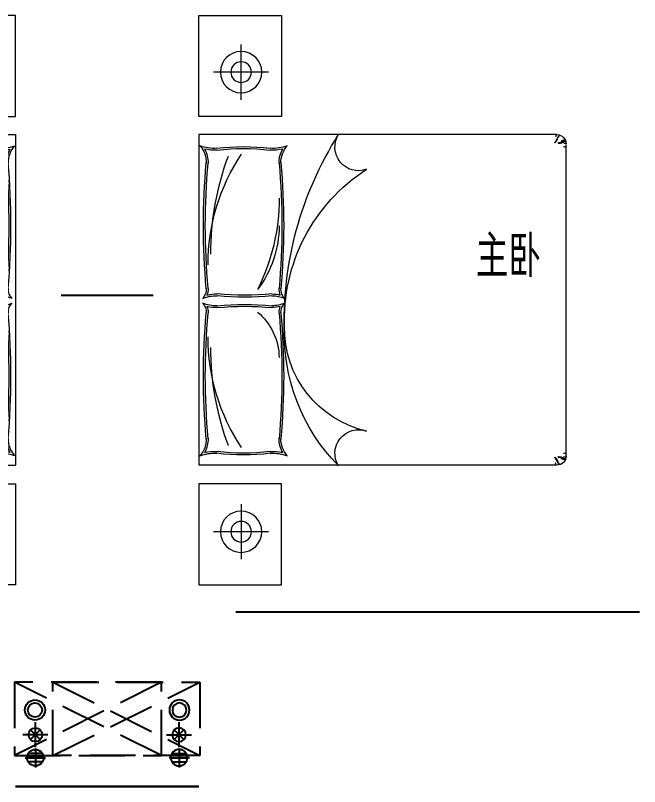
# Model space of a CAD drawing. Extents: x 72956 to 162056, y -6841 to 35159.
# Drawn here: x 111451 to 114851, y 7638 to 11838 of the extents above; entities that cross this region are included whole.
import ezdxf

# ---------------------------------------------------------------- set-up
doc = ezdxf.new("R2010")
doc.units = 0
doc.header["$LTSCALE"] = 1000
doc.header["$MEASUREMENT"] = 0
doc.linetypes.add('DASH', pattern=[0.35, 0.25, -0.1])
doc.layers.get('0').update_dxf_attribs({"linetype": 'CONTINUOUS'})
for name, color, linetype in [('-厨卫', 154, 'CONTINUOUS'), ('-文字', 7, 'CONTINUOUS'), ('-阳台栏杆', 152, 'CONTINUOUS'), ('A-AD-ARCH-AXIS', 1, 'CONTINUOUS'), ('A-AE-PIPE-ROOF', 10, 'CONTINUOUS'), ('A-AE-PIPE-SMAL', 51, 'CONTINUOUS'), ('A-WE-HOLE-TOLT', 14, 'CONTINUOUS'), ('AC', 33, 'CONTINUOUS'), ('fenshua', 233, 'CONTINUOUS'), ('WINDOW', 4, 'CONTINUOUS'), ('改动', 1, 'CONTINUOUS')]:
    doc.layers.add(name, color=color, linetype=linetype)
doc.layers.add('-家具', color=44, linetype='CONTINUOUS', lineweight=9)
doc.styles.add('样式 1', font='SIMHEI.TTF', dxfattribs={"width": 0.65, "height": 500})

# ---------------------------------------------------------------- blocks, each defined once
blk = doc.blocks.new('4565767887yhj')
at = {"layer": 'AC', "linetype": 'DASH'}
for p, q in [((280735.2, 132575), (279935.2, 132175)), ((280735.2, 132175), (279935.2, 132575))]:
    blk.add_line(p, q, dxfattribs=at)
blk.add_lwpolyline([(279935.2, 132575), (280735.2, 132575), (280735.2, 132175), (279935.2, 132175)], close=True, dxfattribs=at)
blk = doc.blocks.new('w-p-r')
for radius in [55, 38.5]:
    blk.add_circle((0, 0), radius)
blk = doc.blocks.new('kongtiao')
at = {"layer": 'A-AD-ARCH-AXIS'}
for p, q in [((113322.9, 10563.1), (113322.9, 10666.3)), ((113379, 10613.6), (113268.4, 10613.6)), ((113322.9, 10556.3), (113322.9, 10420.8)), ((113255.2, 10488.6), (113390.7, 10488.6))]:
    blk.add_line(p, q, dxfattribs=at)
at = {"layer": 'A-AE-PIPE-SMAL'}
for p, q in [((113349.5, 10515.1), (113296.4, 10462.1)), ((113296.4, 10515.1), (113349.5, 10462.1)), ((113322.9, 10526.1), (113322.9, 10451.1)), ((113285.4, 10488.6), (113360.4, 10488.6))]:
    blk.add_line(p, q, dxfattribs=at)
blk.add_circle((113322.9, 10488.6), 37.5, dxfattribs=at)
at = {"layer": 'A-WE-HOLE-TOLT'}
for p, q in [((113285.9, 10636.1), (113363.8, 10636.1)), ((113279.9, 10613.6), (113369.9, 10613.6)), ((113284, 10591.1), (113361.9, 10591.1))]:
    blk.add_line(p, q, dxfattribs=at)
blk.add_circle((113322.9, 10613.6), 45, dxfattribs=at)
at = {"layer": 'A-AE-PIPE-ROOF'}
blk.add_blockref('w-p-r', (113324.9, 10354), dxfattribs=at)
at = {"layer": '改动', "linetype": 'ByBlock'}
blk.add_blockref('4565767887yhj', (-167508.4, -121972.7), dxfattribs=at)
blk = doc.blocks.new('1k')
at = {"layer": '-家具'}
for p, q in [((177512.1, 36150.3), (177062.1, 36150.3)), ((177062.1, 36150.3), (177062.1, 35600.3)), ((177062.1, 36150.3), (177062.1, 35600.3)), ((177512.1, 35600.3), (177512.1, 36150.3)), ((177282.6, 35691.5), (177282.6, 35991.5)), ((177282.6, 35691.5), (177282.6, 35991.5)), ((177132.6, 35841.5), (177432.6, 35841.5)), ((177132.6, 35841.5), (177432.6, 35841.5)), ((177062.1, 35600.3), (177512.1, 35600.3)), ((175548.7, 35494.9), (175547.9, 35495.6)), ((175548.7, 35494.9), (175547.9, 35495.6)), ((175549.5, 35494.2), (175548.7, 35494.9)), ((175549.5, 35494.2), (175548.7, 35494.9)), ((175550.1, 35493.6), (175549.5, 35494.2)), ((175550.1, 35493.6), (175549.5, 35494.2)), ((175550.6, 35493), (175550.1, 35493.6)), ((175550.6, 35493), (175550.1, 35493.6)), ((175551.1, 35492.5), (175550.6, 35493)), ((175551.1, 35492.5), (175550.6, 35493)), ((175551.1, 35495.6), (175552, 35494.3)), ((175551.1, 35495.6), (175552, 35494.3)), ((175551.6, 35492), (175551.1, 35492.5)), ((175551.6, 35492), (175551.1, 35492.5)), ((175552, 35491.6), (175551.6, 35492)), ((175552, 35491.6), (175551.6, 35492)), ((175552, 35494.3), (175552.8, 35493.2)), ((175552, 35494.3), (175552.8, 35493.2)), ((175552.4, 35491.1), (175552, 35491.6)), ((175552.4, 35491.1), (175552, 35491.6)), ((175552.8, 35490.8), (175552.4, 35491.1)), ((175552.8, 35490.8), (175552.4, 35491.1)), ((175552.8, 35493.2), (175553.4, 35492.3)), ((175552.8, 35493.2), (175553.4, 35492.3)), ((175553.1, 35490.4), (175552.8, 35490.8)), ((175553.1, 35490.4), (175552.8, 35490.8)), ((175553.5, 35490), (175553.1, 35490.4)), ((175553.5, 35490), (175553.1, 35490.4)), ((175553.4, 35492.3), (175553.9, 35491.4)), ((175553.4, 35492.3), (175553.9, 35491.4)), ((175553.9, 35489.7), (175553.5, 35490)), ((175553.9, 35489.7), (175553.5, 35490)), ((175553.9, 35491.4), (175554.4, 35490.7)), ((175553.9, 35491.4), (175554.4, 35490.7)), ((175554.2, 35489.4), (175553.9, 35489.7)), ((175554.2, 35489.4), (175553.9, 35489.7)), ((175554.6, 35489), (175554.2, 35489.4)), ((175554.6, 35489), (175554.2, 35489.4)), ((175554.4, 35490.7), (175554.7, 35490)), ((175554.4, 35490.7), (175554.7, 35490)), ((175554.9, 35488.7), (175554.6, 35489)), ((175554.9, 35488.7), (175554.6, 35489)), ((175554.7, 35490), (175555, 35489.4)), ((175554.7, 35490), (175555, 35489.4)), ((175555.2, 35488.4), (175554.9, 35488.7)), ((175555.2, 35488.4), (175554.9, 35488.7)), ((175555, 35489.4), (175555.3, 35488.9)), ((175555, 35489.4), (175555.3, 35488.9)), ((175555.5, 35488), (175555.2, 35488.4)), ((175555.5, 35488), (175555.2, 35488.4)), ((175555.3, 35488.9), (175555.6, 35488.3)), ((175555.3, 35488.9), (175555.6, 35488.3)), ((175555.8, 35487.6), (175555.5, 35488)), ((175555.8, 35487.6), (175555.5, 35488)), ((175555.6, 35488.3), (175555.8, 35487.9)), ((175555.6, 35488.3), (175555.8, 35487.9)), ((175555.8, 35487.9), (175556.1, 35487.4)), ((175555.8, 35487.9), (175556.1, 35487.4)), ((175556.1, 35487.2), (175555.8, 35487.6)), ((175556.1, 35487.2), (175555.8, 35487.6)), ((175556.1, 35487.4), (175556.4, 35487)), ((175556.1, 35487.4), (175556.4, 35487)), ((175556.3, 35486.8), (175556.1, 35487.2)), ((175556.3, 35486.8), (175556.1, 35487.2)), ((175556.5, 35486.3), (175556.3, 35486.8)), ((175556.5, 35486.3), (175556.3, 35486.8)), ((175556.4, 35487), (175556.6, 35486.5)), ((175556.4, 35487), (175556.6, 35486.5)), ((175556.8, 35485.8), (175556.5, 35486.3)), ((175556.8, 35485.8), (175556.5, 35486.3)), ((175556.6, 35486.5), (175556.9, 35486.1)), ((175556.6, 35486.5), (175556.9, 35486.1)), ((175557, 35485.2), (175556.8, 35485.8)), ((175557, 35485.2), (175556.8, 35485.8)), ((175556.9, 35486.1), (175557.1, 35485.7)), ((175556.9, 35486.1), (175557.1, 35485.7)), ((175557.1, 35485.7), (175557.4, 35485.3)), ((175557.1, 35485.7), (175557.4, 35485.3)), ((175562.1, 35501.1), (177512.1, 35501.1)), ((175562.1, 35501.1), (177512.1, 35501.1)), ((175565.1, 35501.1), (175566, 35499.9)), ((175565.1, 35501.1), (175566, 35499.9)), ((175566, 35499.9), (175566.7, 35498.8)), ((175566, 35499.9), (175566.7, 35498.8)), ((175566.7, 35498.8), (175567.1, 35498)), ((175566.7, 35498.8), (175567.1, 35498)), ((175567.1, 35498), (175567.4, 35497.2)), ((175567.1, 35498), (175567.4, 35497.2)), ((175567.4, 35497.2), (175567.6, 35496.6)), ((175567.4, 35497.2), (175567.6, 35496.6)), ((175567.6, 35496.6), (175567.7, 35496.1)), ((175567.6, 35496.6), (175567.7, 35496.1)), ((175567.7, 35496.1), (175567.8, 35495.6)), ((175567.7, 35496.1), (175567.8, 35495.6)), ((175567.8, 35495.6), (175567.8, 35495.1)), ((175567.8, 35495.6), (175567.8, 35495.1)), ((175567.8, 35495.1), (175567.8, 35494.6)), ((175567.8, 35495.1), (175567.8, 35494.6)), ((175567.8, 35494.6), (175567.8, 35494.2)), ((175567.8, 35494.6), (175567.8, 35494.2)), ((175567.8, 35494.2), (175567.8, 35493.8)), ((175567.8, 35494.2), (175567.8, 35493.8)), ((175567.8, 35493.8), (175567.8, 35493.3)), ((175567.8, 35493.8), (175567.8, 35493.3)), ((175567.8, 35493.3), (175567.9, 35492.9)), ((175567.8, 35493.3), (175567.9, 35492.9)), ((175567.9, 35492.9), (175567.9, 35492.4)), ((175567.9, 35492.9), (175567.9, 35492.4)), ((175567.9, 35492.4), (175568, 35492)), ((175567.9, 35492.4), (175568, 35492)), ((175568, 35492), (175568.2, 35491.5)), ((175568, 35492), (175568.2, 35491.5)), ((175568.2, 35491.5), (175568.3, 35491.1)), ((175568.2, 35491.5), (175568.3, 35491.1)), ((175568.3, 35491.1), (175568.5, 35490.6)), ((175568.3, 35491.1), (175568.5, 35490.6)), ((175568.5, 35490.6), (175568.7, 35490.2)), ((175568.5, 35490.6), (175568.7, 35490.2)), ((175568.7, 35490.2), (175568.9, 35489.8)), ((175568.7, 35490.2), (175568.9, 35489.8)), ((175568.9, 35489.8), (175569, 35489.5)), ((175568.9, 35489.8), (175569, 35489.5)), ((175569, 35489.5), (175569.2, 35489.2)), ((175569, 35489.5), (175569.2, 35489.2)), ((175569.2, 35489.2), (175569.2, 35489)), ((175569.2, 35489.2), (175569.2, 35489)), ((175569.2, 35489), (175569.3, 35489)), ((175569.2, 35489), (175569.3, 35489)), ((177062.1, 35501.1), (177512.1, 35501.1)), ((177062.1, 35501.1), (177512.1, 35501.1)), ((177512.1, 35501.1), (177512.1, 33701.1)), ((175520.6, 35454.8), (175512.2, 35454.7)), ((175520.6, 35454.8), (175512.2, 35454.7)), ((175512.2, 35454.7), (175513.8, 35454.7)), ((175512.2, 33750.9), (175512.2, 35447.5)), ((175518.1, 35465.3), (175514.4, 35465.9)), ((175518.1, 35465.3), (175514.4, 35465.9)), ((175517.3, 35473.3), (175519.6, 35472.2)), ((175517.3, 35473.3), (175519.6, 35472.2)), ((175521.1, 35464.7), (175518.1, 35465.3)), ((175521.1, 35464.7), (175518.1, 35465.3)), ((175519.6, 35472.2), (175521.6, 35471.4)), ((175519.6, 35472.2), (175521.6, 35471.4)), ((175522.2, 35455), (175520.6, 35454.8)), ((175522.2, 35455), (175520.6, 35454.8)), ((175523.6, 35464.3), (175521.1, 35464.7)), ((175523.6, 35464.3), (175521.1, 35464.7)), ((175521.6, 35471.4), (175523.4, 35470.7)), ((175521.6, 35471.4), (175523.4, 35470.7)), ((175525.2, 35455.8), (175522.2, 35455)), ((175525.2, 35455.8), (175522.2, 35455)), ((175523.4, 35470.7), (175525, 35470.2)), ((175523.4, 35470.7), (175525, 35470.2)), ((175525.5, 35464), (175523.6, 35464.3)), ((175525.5, 35464), (175523.6, 35464.3)), ((175525, 35470.2), (175526.4, 35469.8)), ((175525, 35470.2), (175526.4, 35469.8)), ((175528.5, 35459.3), (175525.2, 35455.8)), ((175528.5, 35459.3), (175525.2, 35455.8)), ((175527, 35463.8), (175525.5, 35464)), ((175527, 35463.8), (175525.5, 35464)), ((175526.4, 35469.8), (175527.7, 35469.5)), ((175526.4, 35469.8), (175527.7, 35469.5)), ((175528.1, 35463.6), (175527, 35463.8)), ((175528.1, 35463.6), (175527, 35463.8)), ((175527.7, 35469.5), (175528.8, 35469.2)), ((175527.7, 35469.5), (175528.8, 35469.2)), ((175529.1, 35463.4), (175528.1, 35463.6)), ((175529.1, 35463.4), (175528.1, 35463.6)), ((175531.2, 35459.3), (175528.5, 35459.3)), ((175531.2, 35459.3), (175528.5, 35459.3)), ((175528.8, 35469.2), (175529.9, 35469)), ((175528.8, 35469.2), (175529.9, 35469)), ((175529.8, 35463.3), (175529.1, 35463.4)), ((175529.8, 35463.3), (175529.1, 35463.4)), ((175530.5, 35463.2), (175529.8, 35463.3)), ((175530.5, 35463.2), (175529.8, 35463.3)), ((175529.9, 35469), (175530.9, 35468.7)), ((175529.9, 35469), (175530.9, 35468.7)), ((175531.2, 35463.2), (175530.5, 35463.2)), ((175531.2, 35463.2), (175530.5, 35463.2)), ((175530.9, 35468.7), (175531.9, 35468.5)), ((175530.9, 35468.7), (175531.9, 35468.5)), ((175531.8, 35463.1), (175531.2, 35463.2)), ((175531.8, 35463.1), (175531.2, 35463.2)), ((175536.9, 35456.3), (175531.2, 35459.3)), ((175536.9, 35456.3), (175531.2, 35459.3)), ((175532.4, 35462.9), (175531.8, 35463.1)), ((175532.4, 35462.9), (175531.8, 35463.1)), ((175531.9, 35468.5), (175532.9, 35468.1)), ((175531.9, 35468.5), (175532.9, 35468.1)), ((175532.9, 35462.8), (175532.4, 35462.9)), ((175532.9, 35462.8), (175532.4, 35462.9)), ((175532.9, 35468.1), (175533.9, 35467.8)), ((175532.9, 35468.1), (175533.9, 35467.8)), ((175533.5, 35462.7), (175532.9, 35462.8)), ((175533.5, 35462.7), (175532.9, 35462.8)), ((175534, 35462.4), (175533.5, 35462.7)), ((175534, 35462.4), (175533.5, 35462.7)), ((175533.9, 35467.8), (175535.1, 35467.4)), ((175533.9, 35467.8), (175535.1, 35467.4)), ((175534.6, 35462.2), (175534, 35462.4)), ((175534.6, 35462.2), (175534, 35462.4)), ((175535.2, 35461.9), (175534.6, 35462.2)), ((175535.2, 35461.9), (175534.6, 35462.2)), ((175535.1, 35467.4), (175536.4, 35466.9)), ((175535.1, 35467.4), (175536.4, 35466.9)), ((175536, 35461.5), (175535.2, 35461.9)), ((175536, 35461.5), (175535.2, 35461.9)), ((175537.3, 35461), (175536, 35461.5)), ((175537.3, 35461), (175536, 35461.5)), ((175536.4, 35466.9), (175537.9, 35466.3)), ((175536.4, 35466.9), (175537.9, 35466.3)), ((175541, 35456.9), (175536.9, 35456.3)), ((175541, 35456.9), (175536.9, 35456.3)), ((175539, 35460.5), (175537.3, 35461)), ((175539, 35460.5), (175537.3, 35461)), ((175537.9, 35466.3), (175539.6, 35465.7)), ((175537.9, 35466.3), (175539.6, 35465.7)), ((175541.6, 35459.8), (175539, 35460.5)), ((175541.6, 35459.8), (175539, 35460.5)), ((175542.2, 35455.6), (175541, 35456.9)), ((175542.2, 35455.6), (175541, 35456.9)), ((175545.1, 35459), (175541.6, 35459.8)), ((175545.1, 35459), (175541.6, 35459.8)), ((175546.1, 35455), (175542.2, 35455.6)), ((175546.1, 35455), (175542.2, 35455.6)), ((175549.7, 35458), (175545.1, 35459)), ((175549.7, 35458), (175545.1, 35459)), ((175554.6, 35453.8), (175546.1, 35455)), ((175554.6, 35453.8), (175546.1, 35455)), ((175555.6, 35456.9), (175549.7, 35458)), ((175555.6, 35456.9), (175549.7, 35458)), ((175556.2, 35454.8), (175554.6, 35453.8)), ((175556.2, 35454.8), (175554.6, 35453.8)), ((175554.6, 35453.8), (175554.6, 35453.8)), ((175554.6, 35453.8), (175554.6, 35453.8)), ((175555.6, 35456.9), (175556.2, 35454.8)), ((175555.6, 35456.9), (175556.2, 35454.8)), ((175557.2, 35484.5), (175557, 35485.2)), ((175557.2, 35484.5), (175557, 35485.2)), ((175557.3, 35483.7), (175557.2, 35484.5)), ((175557.3, 35483.7), (175557.2, 35484.5)), ((175557.5, 35482.9), (175557.3, 35483.7)), ((175557.5, 35482.9), (175557.3, 35483.7)), ((175557.4, 35485.3), (175557.7, 35484.8)), ((175557.4, 35485.3), (175557.7, 35484.8)), ((175557.7, 35482), (175557.5, 35482.9)), ((175557.7, 35482), (175557.5, 35482.9)), ((175557.7, 35484.8), (175558, 35484.4)), ((175557.7, 35484.8), (175558, 35484.4)), ((175557.9, 35481.1), (175557.7, 35482)), ((175557.9, 35481.1), (175557.7, 35482)), ((175558.1, 35480.1), (175557.9, 35481.1)), ((175558.1, 35480.1), (175557.9, 35481.1)), ((175558, 35484.4), (175558.2, 35483.9)), ((175558, 35484.4), (175558.2, 35483.9)), ((175558.4, 35479.2), (175558.1, 35480.1)), ((175558.4, 35479.2), (175558.1, 35480.1)), ((175558.2, 35483.9), (175558.5, 35483.4)), ((175558.2, 35483.9), (175558.5, 35483.4)), ((175558.7, 35478.2), (175558.4, 35479.2)), ((175558.7, 35478.2), (175558.4, 35479.2)), ((175558.5, 35483.4), (175558.9, 35482.9)), ((175558.5, 35483.4), (175558.9, 35482.9)), ((175559, 35477.3), (175558.7, 35478.2)), ((175559, 35477.3), (175558.7, 35478.2)), ((175558.9, 35482.9), (175559.2, 35482.4)), ((175558.9, 35482.9), (175559.2, 35482.4)), ((175559.5, 35476.4), (175559, 35477.3)), ((175559.5, 35476.4), (175559, 35477.3)), ((175559.2, 35482.4), (175559.5, 35481.8)), ((175559.2, 35482.4), (175559.5, 35481.8)), ((175559.5, 35481.8), (175559.9, 35481.2)), ((175559.5, 35481.8), (175559.9, 35481.2)), ((175559.9, 35475.5), (175559.5, 35476.4)), ((175559.9, 35475.5), (175559.5, 35476.4)), ((175559.9, 35481.2), (175560.3, 35480.5)), ((175559.9, 35481.2), (175560.3, 35480.5)), ((175560.4, 35474.7), (175559.9, 35475.5)), ((175560.4, 35474.7), (175559.9, 35475.5)), ((175560.3, 35480.5), (175560.7, 35479.8)), ((175560.3, 35480.5), (175560.7, 35479.8)), ((175560.9, 35473.8), (175560.4, 35474.7)), ((175560.9, 35473.8), (175560.4, 35474.7)), ((175560.7, 35479.8), (175561.1, 35479.1)), ((175560.7, 35479.8), (175561.1, 35479.1)), ((175561.5, 35473), (175560.9, 35473.8)), ((175561.5, 35473), (175560.9, 35473.8)), ((175561.1, 35479.1), (175561.6, 35478.4)), ((175561.1, 35479.1), (175561.6, 35478.4)), ((175561.9, 35472.2), (175561.5, 35473)), ((175561.9, 35472.2), (175561.5, 35473)), ((175561.6, 35478.4), (175562, 35477.7)), ((175561.6, 35478.4), (175562, 35477.7)), ((175562.4, 35471.4), (175561.9, 35472.2)), ((175562.4, 35471.4), (175561.9, 35472.2)), ((175562, 35477.7), (175562.4, 35476.9)), ((175562, 35477.7), (175562.4, 35476.9)), ((175562.4, 35476.9), (175562.9, 35476.2)), ((175562.4, 35476.9), (175562.9, 35476.2)), ((175562.8, 35470.5), (175562.4, 35471.4)), ((175562.8, 35470.5), (175562.4, 35471.4)), ((175563.1, 35469.7), (175562.8, 35470.5)), ((175563.1, 35469.7), (175562.8, 35470.5)), ((175562.9, 35476.2), (175563.3, 35475.5)), ((175562.9, 35476.2), (175563.3, 35475.5)), ((175563.3, 35468.9), (175563.1, 35469.7)), ((175563.3, 35468.9), (175563.1, 35469.7)), ((175563.3, 35475.5), (175563.7, 35474.9)), ((175563.3, 35475.5), (175563.7, 35474.9)), ((175563.5, 35468), (175563.3, 35468.9)), ((175563.5, 35468), (175563.3, 35468.9)), ((175563.8, 35467.2), (175563.5, 35468)), ((175563.8, 35467.2), (175563.5, 35468)), ((175563.7, 35474.9), (175564.1, 35474.2)), ((175563.7, 35474.9), (175564.1, 35474.2)), ((175564, 35466.4), (175563.8, 35467.2)), ((175564, 35466.4), (175563.8, 35467.2)), ((175564.2, 35465.7), (175564, 35466.4)), ((175564.2, 35465.7), (175564, 35466.4)), ((175564.1, 35474.2), (175564.5, 35473.6)), ((175564.1, 35474.2), (175564.5, 35473.6)), ((175564.6, 35465), (175564.2, 35465.7)), ((175564.6, 35465), (175564.2, 35465.7)), ((175564.5, 35473.6), (175564.9, 35473.1)), ((175564.5, 35473.6), (175564.9, 35473.1)), ((175565, 35464.4), (175564.6, 35465)), ((175565, 35464.4), (175564.6, 35465)), ((175564.9, 35473.1), (175565.2, 35472.5)), ((175564.9, 35473.1), (175565.2, 35472.5)), ((175565.5, 35463.9), (175565, 35464.4)), ((175565.5, 35463.9), (175565, 35464.4)), ((175565.2, 35472.5), (175565.6, 35472)), ((175565.2, 35472.5), (175565.6, 35472)), ((175566.1, 35463.5), (175565.5, 35463.9)), ((175566.1, 35463.5), (175565.5, 35463.9)), ((175565.6, 35472), (175565.9, 35471.4)), ((175565.6, 35472), (175565.9, 35471.4)), ((175565.9, 35471.4), (175566.3, 35470.9)), ((175565.9, 35471.4), (175566.3, 35470.9)), ((175566.8, 35463), (175566.1, 35463.5)), ((175566.8, 35463), (175566.1, 35463.5)), ((175566.3, 35470.9), (175566.6, 35470.4)), ((175566.3, 35470.9), (175566.6, 35470.4)), ((175566.6, 35470.4), (175566.9, 35469.8)), ((175566.6, 35470.4), (175566.9, 35469.8)), ((175567.5, 35462.6), (175566.8, 35463)), ((175567.5, 35462.6), (175566.8, 35463)), ((175566.9, 35469.8), (175567.2, 35469.3)), ((175566.9, 35469.8), (175567.2, 35469.3)), ((175567.2, 35469.3), (175567.5, 35468.8)), ((175567.2, 35469.3), (175567.5, 35468.8)), ((175567.5, 35468.8), (175567.8, 35468.2)), ((175567.5, 35468.8), (175567.8, 35468.2)), ((175568.2, 35462.3), (175567.5, 35462.6)), ((175568.2, 35462.3), (175567.5, 35462.6)), ((175567.8, 35468.2), (175568.1, 35467.7)), ((175567.8, 35468.2), (175568.1, 35467.7)), ((175568.1, 35467.7), (175568.4, 35467.1)), ((175568.1, 35467.7), (175568.4, 35467.1)), ((175569, 35461.9), (175568.2, 35462.3)), ((175569, 35461.9), (175568.2, 35462.3)), ((175568.4, 35467.1), (175568.7, 35466.6)), ((175568.4, 35467.1), (175568.7, 35466.6)), ((175568.7, 35466.6), (175569, 35466)), ((175568.7, 35466.6), (175569, 35466)), ((175569, 35466), (175569.3, 35465.4)), ((175569, 35466), (175569.3, 35465.4)), ((175569.7, 35461.5), (175569, 35461.9)), ((175569.7, 35461.5), (175569, 35461.9)), ((175569.3, 35465.4), (175569.6, 35464.8)), ((175569.3, 35465.4), (175569.6, 35464.8)), ((175569.6, 35464.8), (175569.9, 35464.2)), ((175569.6, 35464.8), (175569.9, 35464.2)), ((175570.3, 35461), (175569.7, 35461.5)), ((175570.3, 35461), (175569.7, 35461.5)), ((175569.9, 35464.2), (175570.2, 35463.6)), ((175569.9, 35464.2), (175570.2, 35463.6)), ((175570.2, 35463.6), (175570.5, 35463)), ((175570.2, 35463.6), (175570.5, 35463)), ((175570.9, 35460.5), (175570.3, 35461)), ((175570.9, 35460.5), (175570.3, 35461)), ((175570.5, 35463), (175570.9, 35462.5)), ((175570.5, 35463), (175570.9, 35462.5)), ((175570.9, 35462.5), (175571.2, 35462)), ((175570.9, 35462.5), (175571.2, 35462)), ((175571.4, 35460), (175570.9, 35460.5)), ((175571.4, 35460), (175570.9, 35460.5)), ((175571.2, 35462), (175571.6, 35461.5)), ((175571.2, 35462), (175571.6, 35461.5)), ((175571.9, 35459.4), (175571.4, 35460)), ((175571.9, 35459.4), (175571.4, 35460)), ((175571.6, 35461.5), (175572, 35461)), ((175571.6, 35461.5), (175572, 35461)), ((175572.3, 35458.9), (175571.9, 35459.4)), ((175572.3, 35458.9), (175571.9, 35459.4)), ((175572, 35461), (175572.3, 35460.5)), ((175572, 35461), (175572.3, 35460.5)), ((175572.3, 35460.5), (175572.7, 35460.1)), ((175572.3, 35460.5), (175572.7, 35460.1)), ((175572.7, 35458.4), (175572.3, 35458.9)), ((175572.7, 35458.4), (175572.3, 35458.9)), ((175572.7, 35460.1), (175573, 35459.7)), ((175572.7, 35460.1), (175573, 35459.7)), ((175573, 35457.9), (175572.7, 35458.4)), ((175573, 35457.9), (175572.7, 35458.4)), ((175573, 35459.7), (175573.3, 35459.3)), ((175573, 35459.7), (175573.3, 35459.3)), ((175573.2, 35457.6), (175573, 35457.9)), ((175573.2, 35457.6), (175573, 35457.9)), ((175573.5, 35457.3), (175573.2, 35457.6)), ((175573.5, 35457.3), (175573.2, 35457.6)), ((175573.3, 35459.3), (175573.5, 35459)), ((175573.3, 35459.3), (175573.5, 35459)), ((175573.5, 35459), (175573.8, 35458.6)), ((175573.5, 35459), (175573.8, 35458.6)), ((175573.6, 35457.2), (175573.5, 35457.3)), ((175573.6, 35457.2), (175573.5, 35457.3)), ((175573.8, 35457.2), (175573.6, 35457.2)), ((175573.8, 35457.2), (175573.6, 35457.2)), ((175573.8, 35458.6), (175573.9, 35458.2)), ((175573.8, 35458.6), (175573.9, 35458.2)), ((175573.9, 35457.2), (175573.8, 35457.2)), ((175573.9, 35457.2), (175573.8, 35457.2)), ((175573.9, 35458.2), (175574, 35457.9)), ((175573.9, 35458.2), (175574, 35457.9)), ((175574, 35457.4), (175573.9, 35457.2)), ((175574, 35457.4), (175573.9, 35457.2)), ((175574, 35457.9), (175574, 35457.6)), ((175574, 35457.9), (175574, 35457.6)), ((175574, 35457.6), (175574, 35457.4)), ((175574, 35457.6), (175574, 35457.4)), ((175513.9, 35435.3), (175512.1, 35435.3)), ((175515.8, 35435.3), (175513.9, 35435.3)), ((175515.8, 35435.3), (175513.9, 35435.3)), ((175517.6, 35435.3), (175515.8, 35435.3)), ((175517.6, 35435.3), (175515.8, 35435.3)), ((175519.5, 35435.4), (175517.6, 35435.3)), ((175519.5, 35435.4), (175517.6, 35435.3)), ((175521.3, 35435.6), (175519.5, 35435.4)), ((175521.3, 35435.6), (175519.5, 35435.4)), ((175523.1, 35435.9), (175521.3, 35435.6)), ((175523.1, 35435.9), (175521.3, 35435.6)), ((175525, 35436.3), (175523.1, 35435.9)), ((175525, 35436.3), (175523.1, 35435.9)), ((175526.8, 35436.8), (175525, 35436.3)), ((175526.8, 35436.8), (175525, 35436.3)), ((175512.2, 33799.2), (175512.2, 35399.2)), ((175513.9, 33766.8), (175512.1, 33766.8)), ((175515.8, 33766.8), (175513.9, 33766.8)), ((175515.8, 33766.8), (175513.9, 33766.8)), ((175517.6, 33766.8), (175515.8, 33766.8)), ((175517.6, 33766.8), (175515.8, 33766.8)), ((175519.5, 33766.7), (175517.6, 33766.8)), ((175519.5, 33766.7), (175517.6, 33766.8)), ((175521.3, 33766.5), (175519.5, 33766.7)), ((175521.3, 33766.5), (175519.5, 33766.7)), ((175523.1, 33766.2), (175521.3, 33766.5)), ((175523.1, 33766.2), (175521.3, 33766.5)), ((175525, 33765.8), (175523.1, 33766.2)), ((175525, 33765.8), (175523.1, 33766.2)), ((175526.8, 33765.3), (175525, 33765.8)), ((175526.8, 33765.3), (175525, 33765.8)), ((175520.6, 33747.3), (175512.2, 33747.4)), ((175512.2, 33747.4), (175513.8, 33747.4)), ((175520.6, 33747.3), (175512.2, 33747.4)), ((175518.1, 33736.8), (175514.4, 33736.2)), ((175518.1, 33736.8), (175514.4, 33736.2)), ((175517.3, 33728.8), (175519.6, 33729.9)), ((175517.3, 33728.8), (175519.6, 33729.9)), ((175521.1, 33737.4), (175518.1, 33736.8)), ((175521.1, 33737.4), (175518.1, 33736.8)), ((175519.6, 33729.9), (175521.6, 33730.7)), ((175519.6, 33729.9), (175521.6, 33730.7)), ((175522.2, 33747.1), (175520.6, 33747.3)), ((175522.2, 33747.1), (175520.6, 33747.3)), ((175523.6, 33737.8), (175521.1, 33737.4)), ((175523.6, 33737.8), (175521.1, 33737.4)), ((175521.6, 33730.7), (175523.4, 33731.4)), ((175521.6, 33730.7), (175523.4, 33731.4)), ((175525.2, 33746.3), (175522.2, 33747.1)), ((175525.2, 33746.3), (175522.2, 33747.1)), ((175523.4, 33731.4), (175525, 33731.9)), ((175523.4, 33731.4), (175525, 33731.9)), ((175525.5, 33738.1), (175523.6, 33737.8)), ((175525.5, 33738.1), (175523.6, 33737.8)), ((175525, 33731.9), (175526.4, 33732.3)), ((175525, 33731.9), (175526.4, 33732.3)), ((175528.5, 33742.8), (175525.2, 33746.3)), ((175528.5, 33742.8), (175525.2, 33746.3)), ((175527, 33738.3), (175525.5, 33738.1)), ((175527, 33738.3), (175525.5, 33738.1)), ((175526.4, 33732.3), (175527.7, 33732.6)), ((175526.4, 33732.3), (175527.7, 33732.6)), ((175528.1, 33738.5), (175527, 33738.3)), ((175528.1, 33738.5), (175527, 33738.3)), ((175527.7, 33732.6), (175528.8, 33732.9)), ((175527.7, 33732.6), (175528.8, 33732.9)), ((175529.1, 33738.7), (175528.1, 33738.5)), ((175529.1, 33738.7), (175528.1, 33738.5)), ((175531.2, 33742.8), (175528.5, 33742.8)), ((175531.2, 33742.8), (175528.5, 33742.8)), ((175528.8, 33732.9), (175529.9, 33733.1)), ((175528.8, 33732.9), (175529.9, 33733.1)), ((175529.8, 33738.8), (175529.1, 33738.7)), ((175529.8, 33738.8), (175529.1, 33738.7)), ((175530.5, 33738.9), (175529.8, 33738.8)), ((175530.5, 33738.9), (175529.8, 33738.8)), ((175529.9, 33733.1), (175530.9, 33733.4)), ((175529.9, 33733.1), (175530.9, 33733.4)), ((175531.2, 33738.9), (175530.5, 33738.9)), ((175531.2, 33738.9), (175530.5, 33738.9)), ((175530.9, 33733.4), (175531.9, 33733.6)), ((175530.9, 33733.4), (175531.9, 33733.6)), ((175536.9, 33745.8), (175531.2, 33742.8)), ((175536.9, 33745.8), (175531.2, 33742.8)), ((175531.8, 33739), (175531.2, 33738.9)), ((175531.8, 33739), (175531.2, 33738.9)), ((175532.4, 33739.2), (175531.8, 33739)), ((175532.4, 33739.2), (175531.8, 33739)), ((175531.9, 33733.6), (175532.9, 33734)), ((175531.9, 33733.6), (175532.9, 33734)), ((175532.9, 33739.3), (175532.4, 33739.2)), ((175532.9, 33739.3), (175532.4, 33739.2)), ((175533.5, 33739.4), (175532.9, 33739.3)), ((175533.5, 33739.4), (175532.9, 33739.3)), ((175532.9, 33734), (175533.9, 33734.3)), ((175532.9, 33734), (175533.9, 33734.3)), ((175534, 33739.7), (175533.5, 33739.4)), ((175534, 33739.7), (175533.5, 33739.4)), ((175533.9, 33734.3), (175535.1, 33734.7)), ((175533.9, 33734.3), (175535.1, 33734.7)), ((175534.6, 33739.9), (175534, 33739.7)), ((175534.6, 33739.9), (175534, 33739.7)), ((175535.2, 33740.2), (175534.6, 33739.9)), ((175535.2, 33740.2), (175534.6, 33739.9)), ((175535.1, 33734.7), (175536.4, 33735.2)), ((175535.1, 33734.7), (175536.4, 33735.2)), ((175536, 33740.6), (175535.2, 33740.2)), ((175536, 33740.6), (175535.2, 33740.2)), ((175537.3, 33741.1), (175536, 33740.6)), ((175537.3, 33741.1), (175536, 33740.6)), ((175536.4, 33735.2), (175537.9, 33735.8)), ((175536.4, 33735.2), (175537.9, 33735.8)), ((175541, 33745.2), (175536.9, 33745.8)), ((175541, 33745.2), (175536.9, 33745.8)), ((175539, 33741.6), (175537.3, 33741.1)), ((175539, 33741.6), (175537.3, 33741.1)), ((175537.9, 33735.8), (175539.6, 33736.4)), ((175537.9, 33735.8), (175539.6, 33736.4)), ((175541.6, 33742.3), (175539, 33741.6)), ((175541.6, 33742.3), (175539, 33741.6)), ((175542.2, 33746.5), (175541, 33745.2)), ((175542.2, 33746.5), (175541, 33745.2)), ((175545.1, 33743.1), (175541.6, 33742.3)), ((175545.1, 33743.1), (175541.6, 33742.3)), ((175546.1, 33747.1), (175542.2, 33746.5)), ((175546.1, 33747.1), (175542.2, 33746.5)), ((175549.7, 33744.1), (175545.1, 33743.1)), ((175549.7, 33744.1), (175545.1, 33743.1)), ((175554.6, 33748.3), (175546.1, 33747.1)), ((175554.6, 33748.3), (175546.1, 33747.1)), ((175555.6, 33745.2), (175549.7, 33744.1)), ((175555.6, 33745.2), (175549.7, 33744.1)), ((175556.2, 33747.3), (175554.6, 33748.3)), ((175554.6, 33748.3), (175554.6, 33748.3)), ((175556.2, 33747.3), (175554.6, 33748.3)), ((175554.6, 33748.3), (175554.6, 33748.3)), ((175555.6, 33745.2), (175556.2, 33747.3)), ((175555.6, 33745.2), (175556.2, 33747.3)), ((175558.1, 33722), (175557.9, 33721)), ((175558.1, 33722), (175557.9, 33721)), ((175558.4, 33722.9), (175558.1, 33722)), ((175558.4, 33722.9), (175558.1, 33722)), ((175558.7, 33723.9), (175558.4, 33722.9)), ((175558.7, 33723.9), (175558.4, 33722.9)), ((175559, 33724.8), (175558.7, 33723.9)), ((175559, 33724.8), (175558.7, 33723.9)), ((175559.5, 33725.7), (175559, 33724.8)), ((175559.5, 33725.7), (175559, 33724.8)), ((175559.9, 33726.6), (175559.5, 33725.7)), ((175559.9, 33726.6), (175559.5, 33725.7)), ((175560.4, 33727.4), (175559.9, 33726.6)), ((175560.4, 33727.4), (175559.9, 33726.6)), ((175560.3, 33721.6), (175560.7, 33722.3)), ((175560.3, 33721.6), (175560.7, 33722.3)), ((175560.9, 33728.3), (175560.4, 33727.4)), ((175560.9, 33728.3), (175560.4, 33727.4)), ((175560.7, 33722.3), (175561.1, 33723)), ((175560.7, 33722.3), (175561.1, 33723)), ((175561.5, 33729.1), (175560.9, 33728.3)), ((175561.5, 33729.1), (175560.9, 33728.3)), ((175561.1, 33723), (175561.6, 33723.7)), ((175561.1, 33723), (175561.6, 33723.7)), ((175561.9, 33729.9), (175561.5, 33729.1)), ((175561.9, 33729.9), (175561.5, 33729.1)), ((175561.6, 33723.7), (175562, 33724.4)), ((175561.6, 33723.7), (175562, 33724.4)), ((175562.4, 33730.7), (175561.9, 33729.9)), ((175562.4, 33730.7), (175561.9, 33729.9)), ((175562, 33724.4), (175562.4, 33725.2)), ((175562, 33724.4), (175562.4, 33725.2)), ((175562.8, 33731.6), (175562.4, 33730.7)), ((175562.8, 33731.6), (175562.4, 33730.7)), ((175562.4, 33725.2), (175562.9, 33725.9)), ((175562.4, 33725.2), (175562.9, 33725.9)), ((175563.1, 33732.4), (175562.8, 33731.6)), ((175563.1, 33732.4), (175562.8, 33731.6)), ((175562.9, 33725.9), (175563.3, 33726.6)), ((175562.9, 33725.9), (175563.3, 33726.6)), ((175563.3, 33733.3), (175563.1, 33732.4)), ((175563.3, 33733.3), (175563.1, 33732.4)), ((175563.5, 33734.1), (175563.3, 33733.3)), ((175563.5, 33734.1), (175563.3, 33733.3)), ((175563.3, 33726.6), (175563.7, 33727.2)), ((175563.3, 33726.6), (175563.7, 33727.2)), ((175563.8, 33734.9), (175563.5, 33734.1)), ((175563.8, 33734.9), (175563.5, 33734.1)), ((175563.7, 33727.2), (175564.1, 33727.9)), ((175563.7, 33727.2), (175564.1, 33727.9)), ((175564, 33735.7), (175563.8, 33734.9)), ((175564, 33735.7), (175563.8, 33734.9)), ((175564.2, 33736.4), (175564, 33735.7)), ((175564.2, 33736.4), (175564, 33735.7)), ((175564.1, 33727.9), (175564.5, 33728.5)), ((175564.1, 33727.9), (175564.5, 33728.5)), ((175564.6, 33737.1), (175564.2, 33736.4)), ((175564.6, 33737.1), (175564.2, 33736.4)), ((175564.5, 33728.5), (175564.9, 33729)), ((175564.5, 33728.5), (175564.9, 33729)), ((175565, 33737.7), (175564.6, 33737.1)), ((175565, 33737.7), (175564.6, 33737.1)), ((175564.9, 33729), (175565.2, 33729.6)), ((175564.9, 33729), (175565.2, 33729.6)), ((175565.5, 33738.2), (175565, 33737.7)), ((175565.5, 33738.2), (175565, 33737.7)), ((175565.2, 33729.6), (175565.6, 33730.2)), ((175565.2, 33729.6), (175565.6, 33730.2)), ((175566.1, 33738.6), (175565.5, 33738.2)), ((175566.1, 33738.6), (175565.5, 33738.2)), ((175565.6, 33730.2), (175565.9, 33730.7)), ((175565.6, 33730.2), (175565.9, 33730.7)), ((175565.9, 33730.7), (175566.3, 33731.2)), ((175565.9, 33730.7), (175566.3, 33731.2)), ((175566.8, 33739.1), (175566.1, 33738.6)), ((175566.8, 33739.1), (175566.1, 33738.6)), ((175566.3, 33731.2), (175566.6, 33731.7)), ((175566.3, 33731.2), (175566.6, 33731.7)), ((175566.6, 33731.7), (175566.9, 33732.3)), ((175566.6, 33731.7), (175566.9, 33732.3)), ((175567.5, 33739.5), (175566.8, 33739.1)), ((175567.5, 33739.5), (175566.8, 33739.1)), ((175566.9, 33732.3), (175567.2, 33732.8)), ((175566.9, 33732.3), (175567.2, 33732.8)), ((175567.2, 33732.8), (175567.5, 33733.3)), ((175567.2, 33732.8), (175567.5, 33733.3)), ((175568.2, 33739.8), (175567.5, 33739.5)), ((175568.2, 33739.8), (175567.5, 33739.5)), ((175567.5, 33733.3), (175567.8, 33733.9)), ((175567.5, 33733.3), (175567.8, 33733.9)), ((175567.8, 33733.9), (175568.1, 33734.4)), ((175567.8, 33733.9), (175568.1, 33734.4)), ((175568.1, 33734.4), (175568.4, 33735)), ((175568.1, 33734.4), (175568.4, 33735)), ((175569, 33740.2), (175568.2, 33739.8)), ((175569, 33740.2), (175568.2, 33739.8)), ((175568.4, 33735), (175568.7, 33735.5)), ((175568.4, 33735), (175568.7, 33735.5)), ((175568.7, 33735.5), (175569, 33736.1)), ((175568.7, 33735.5), (175569, 33736.1)), ((175569.7, 33740.6), (175569, 33740.2)), ((175569.7, 33740.6), (175569, 33740.2)), ((175569, 33736.1), (175569.3, 33736.7)), ((175569, 33736.1), (175569.3, 33736.7)), ((175569.3, 33736.7), (175569.6, 33737.3)), ((175569.3, 33736.7), (175569.6, 33737.3)), ((175569.6, 33737.3), (175569.9, 33737.9)), ((175569.6, 33737.3), (175569.9, 33737.9)), ((175570.3, 33741.1), (175569.7, 33740.6)), ((175570.3, 33741.1), (175569.7, 33740.6)), ((175569.9, 33737.9), (175570.2, 33738.5)), ((175569.9, 33737.9), (175570.2, 33738.5)), ((175570.2, 33738.5), (175570.5, 33739.1)), ((175570.2, 33738.5), (175570.5, 33739.1)), ((175570.9, 33741.6), (175570.3, 33741.1)), ((175570.9, 33741.6), (175570.3, 33741.1)), ((175570.5, 33739.1), (175570.9, 33739.6)), ((175570.5, 33739.1), (175570.9, 33739.6)), ((175571.4, 33742.1), (175570.9, 33741.6)), ((175571.4, 33742.1), (175570.9, 33741.6)), ((175570.9, 33739.6), (175571.2, 33740.1)), ((175570.9, 33739.6), (175571.2, 33740.1)), ((175571.2, 33740.1), (175571.6, 33740.6)), ((175571.2, 33740.1), (175571.6, 33740.6)), ((175571.9, 33742.7), (175571.4, 33742.1)), ((175571.9, 33742.7), (175571.4, 33742.1)), ((175571.6, 33740.6), (175572, 33741.1)), ((175571.6, 33740.6), (175572, 33741.1)), ((175572.3, 33743.2), (175571.9, 33742.7)), ((175572.3, 33743.2), (175571.9, 33742.7)), ((175572, 33741.1), (175572.3, 33741.6)), ((175572, 33741.1), (175572.3, 33741.6)), ((175572.7, 33743.7), (175572.3, 33743.2)), ((175572.7, 33743.7), (175572.3, 33743.2)), ((175572.3, 33741.6), (175572.7, 33742)), ((175572.3, 33741.6), (175572.7, 33742)), ((175573, 33744.2), (175572.7, 33743.7)), ((175573, 33744.2), (175572.7, 33743.7)), ((175572.7, 33742), (175573, 33742.4)), ((175572.7, 33742), (175573, 33742.4)), ((175573.2, 33744.5), (175573, 33744.2)), ((175573.2, 33744.5), (175573, 33744.2)), ((175573, 33742.4), (175573.3, 33742.8)), ((175573, 33742.4), (175573.3, 33742.8)), ((175573.5, 33744.8), (175573.2, 33744.5)), ((175573.5, 33744.8), (175573.2, 33744.5)), ((175573.3, 33742.8), (175573.5, 33743.1)), ((175573.3, 33742.8), (175573.5, 33743.1)), ((175573.6, 33744.9), (175573.5, 33744.8)), ((175573.6, 33744.9), (175573.5, 33744.8)), ((175573.5, 33743.1), (175573.8, 33743.5)), ((175573.5, 33743.1), (175573.8, 33743.5)), ((175573.8, 33744.9), (175573.6, 33744.9)), ((175573.8, 33744.9), (175573.6, 33744.9)), ((175573.9, 33744.9), (175573.8, 33744.9)), ((175573.9, 33744.9), (175573.8, 33744.9)), ((175573.8, 33743.5), (175573.9, 33743.9)), ((175573.8, 33743.5), (175573.9, 33743.9)), ((175574, 33744.7), (175573.9, 33744.9)), ((175574, 33744.7), (175573.9, 33744.9)), ((175573.9, 33743.9), (175574, 33744.2)), ((175573.9, 33743.9), (175574, 33744.2)), ((175574, 33744.5), (175574, 33744.7)), ((175574, 33744.5), (175574, 33744.7)), ((175574, 33744.2), (175574, 33744.5)), ((175574, 33744.2), (175574, 33744.5)), ((175548.7, 33707.3), (175547.9, 33706.5)), ((175548.7, 33707.3), (175547.9, 33706.5)), ((175549.5, 33707.9), (175548.7, 33707.3)), ((175549.5, 33707.9), (175548.7, 33707.3)), ((175550.1, 33708.5), (175549.5, 33707.9)), ((175550.1, 33708.5), (175549.5, 33707.9)), ((175550.6, 33709.1), (175550.1, 33708.5)), ((175550.6, 33709.1), (175550.1, 33708.5)), ((175551.1, 33709.6), (175550.6, 33709.1)), ((175551.1, 33709.6), (175550.6, 33709.1)), ((175551.6, 33710.1), (175551.1, 33709.6)), ((175551.6, 33710.1), (175551.1, 33709.6)), ((175551.1, 33706.5), (175552, 33707.8)), ((175551.1, 33706.5), (175552, 33707.8)), ((175552, 33710.5), (175551.6, 33710.1)), ((175552, 33710.5), (175551.6, 33710.1)), ((175552.4, 33711), (175552, 33710.5)), ((175552.4, 33711), (175552, 33710.5)), ((175552, 33707.8), (175552.8, 33708.9)), ((175552, 33707.8), (175552.8, 33708.9)), ((175552.8, 33711.3), (175552.4, 33711)), ((175552.8, 33711.3), (175552.4, 33711)), ((175553.1, 33711.7), (175552.8, 33711.3)), ((175553.1, 33711.7), (175552.8, 33711.3)), ((175552.8, 33708.9), (175553.4, 33709.8)), ((175552.8, 33708.9), (175553.4, 33709.8)), ((175553.5, 33712.1), (175553.1, 33711.7)), ((175553.5, 33712.1), (175553.1, 33711.7)), ((175553.4, 33709.8), (175553.9, 33710.7)), ((175553.4, 33709.8), (175553.9, 33710.7)), ((175553.9, 33712.4), (175553.5, 33712.1)), ((175553.9, 33712.4), (175553.5, 33712.1)), ((175554.2, 33712.7), (175553.9, 33712.4)), ((175554.2, 33712.7), (175553.9, 33712.4)), ((175553.9, 33710.7), (175554.4, 33711.4)), ((175553.9, 33710.7), (175554.4, 33711.4)), ((175554.6, 33713.1), (175554.2, 33712.7)), ((175554.6, 33713.1), (175554.2, 33712.7)), ((175554.4, 33711.4), (175554.7, 33712.1)), ((175554.4, 33711.4), (175554.7, 33712.1)), ((175554.9, 33713.4), (175554.6, 33713.1)), ((175554.9, 33713.4), (175554.6, 33713.1)), ((175554.7, 33712.1), (175555, 33712.7)), ((175554.7, 33712.1), (175555, 33712.7)), ((175555.2, 33713.7), (175554.9, 33713.4)), ((175555.2, 33713.7), (175554.9, 33713.4)), ((175555, 33712.7), (175555.3, 33713.2)), ((175555, 33712.7), (175555.3, 33713.2)), ((175555.5, 33714.1), (175555.2, 33713.7)), ((175555.5, 33714.1), (175555.2, 33713.7)), ((175555.3, 33713.2), (175555.6, 33713.8)), ((175555.3, 33713.2), (175555.6, 33713.8)), ((175555.8, 33714.5), (175555.5, 33714.1)), ((175555.8, 33714.5), (175555.5, 33714.1)), ((175555.6, 33713.8), (175555.8, 33714.2)), ((175555.6, 33713.8), (175555.8, 33714.2)), ((175556.1, 33714.9), (175555.8, 33714.5)), ((175556.1, 33714.9), (175555.8, 33714.5)), ((175555.8, 33714.2), (175556.1, 33714.7)), ((175555.8, 33714.2), (175556.1, 33714.7)), ((175556.3, 33715.3), (175556.1, 33714.9)), ((175556.3, 33715.3), (175556.1, 33714.9)), ((175556.1, 33714.7), (175556.4, 33715.1)), ((175556.1, 33714.7), (175556.4, 33715.1)), ((175556.5, 33715.8), (175556.3, 33715.3)), ((175556.5, 33715.8), (175556.3, 33715.3)), ((175556.4, 33715.1), (175556.6, 33715.6)), ((175556.4, 33715.1), (175556.6, 33715.6)), ((175556.8, 33716.3), (175556.5, 33715.8)), ((175556.8, 33716.3), (175556.5, 33715.8)), ((175556.6, 33715.6), (175556.9, 33716)), ((175556.6, 33715.6), (175556.9, 33716)), ((175557, 33716.9), (175556.8, 33716.3)), ((175557, 33716.9), (175556.8, 33716.3)), ((175556.9, 33716), (175557.1, 33716.4)), ((175556.9, 33716), (175557.1, 33716.4)), ((175557.2, 33717.6), (175557, 33716.9)), ((175557.2, 33717.6), (175557, 33716.9)), ((175557.1, 33716.4), (175557.4, 33716.8)), ((175557.1, 33716.4), (175557.4, 33716.8)), ((175557.3, 33718.4), (175557.2, 33717.6)), ((175557.3, 33718.4), (175557.2, 33717.6)), ((175557.5, 33719.2), (175557.3, 33718.4)), ((175557.5, 33719.2), (175557.3, 33718.4)), ((175557.4, 33716.8), (175557.7, 33717.3)), ((175557.4, 33716.8), (175557.7, 33717.3)), ((175557.7, 33720.1), (175557.5, 33719.2)), ((175557.7, 33720.1), (175557.5, 33719.2)), ((175557.9, 33721), (175557.7, 33720.1)), ((175557.9, 33721), (175557.7, 33720.1)), ((175557.7, 33717.3), (175558, 33717.7)), ((175557.7, 33717.3), (175558, 33717.7)), ((175558, 33717.7), (175558.2, 33718.2)), ((175558, 33717.7), (175558.2, 33718.2)), ((175558.2, 33718.2), (175558.5, 33718.7)), ((175558.2, 33718.2), (175558.5, 33718.7)), ((175558.5, 33718.7), (175558.9, 33719.2)), ((175558.5, 33718.7), (175558.9, 33719.2)), ((175558.9, 33719.2), (175559.2, 33719.7)), ((175558.9, 33719.2), (175559.2, 33719.7)), ((175559.2, 33719.7), (175559.5, 33720.3)), ((175559.2, 33719.7), (175559.5, 33720.3)), ((175559.5, 33720.3), (175559.9, 33720.9)), ((175559.5, 33720.3), (175559.9, 33720.9)), ((175559.9, 33720.9), (175560.3, 33721.6)), ((175559.9, 33720.9), (175560.3, 33721.6)), ((175562.1, 33701.1), (177512.1, 33701.1)), ((175562.1, 33701.1), (177512.1, 33701.1)), ((175565.1, 33701.1), (175566, 33702.2)), ((175565.1, 33701.1), (175566, 33702.2)), ((175566, 33702.2), (175566.7, 33703.3)), ((175566, 33702.2), (175566.7, 33703.3)), ((175566.7, 33703.3), (175567.1, 33704.1)), ((175566.7, 33703.3), (175567.1, 33704.1)), ((175567.1, 33704.1), (175567.4, 33704.9)), ((175567.1, 33704.1), (175567.4, 33704.9)), ((175567.4, 33704.9), (175567.6, 33705.5)), ((175567.4, 33704.9), (175567.6, 33705.5)), ((175567.6, 33705.5), (175567.7, 33706)), ((175567.6, 33705.5), (175567.7, 33706)), ((175567.7, 33706), (175567.8, 33706.5)), ((175567.7, 33706), (175567.8, 33706.5)), ((175567.8, 33708.8), (175567.9, 33709.2)), ((175567.8, 33708.8), (175567.9, 33709.2)), ((175567.8, 33708.3), (175567.8, 33708.8)), ((175567.8, 33708.3), (175567.8, 33708.8)), ((175567.8, 33707.9), (175567.8, 33708.3)), ((175567.8, 33707.9), (175567.8, 33708.3)), ((175567.8, 33707.5), (175567.8, 33707.9)), ((175567.8, 33707.5), (175567.8, 33707.9)), ((175567.8, 33707), (175567.8, 33707.5)), ((175567.8, 33707), (175567.8, 33707.5)), ((175567.8, 33706.5), (175567.8, 33707)), ((175567.8, 33706.5), (175567.8, 33707)), ((175567.9, 33709.7), (175568, 33710.1)), ((175567.9, 33709.7), (175568, 33710.1)), ((175567.9, 33709.2), (175567.9, 33709.7)), ((175567.9, 33709.2), (175567.9, 33709.7)), ((175568, 33710.1), (175568.2, 33710.6)), ((175568, 33710.1), (175568.2, 33710.6)), ((175568.2, 33710.6), (175568.3, 33711)), ((175568.2, 33710.6), (175568.3, 33711)), ((175568.3, 33711), (175568.5, 33711.5)), ((175568.3, 33711), (175568.5, 33711.5)), ((175568.5, 33711.5), (175568.7, 33711.9)), ((175568.5, 33711.5), (175568.7, 33711.9)), ((175568.7, 33711.9), (175568.9, 33712.3)), ((175568.7, 33711.9), (175568.9, 33712.3)), ((175568.9, 33712.3), (175569, 33712.6)), ((175568.9, 33712.3), (175569, 33712.6)), ((175569, 33712.6), (175569.2, 33712.9)), ((175569, 33712.6), (175569.2, 33712.9)), ((175569.2, 33712.9), (175569.2, 33713.1)), ((175569.2, 33713.1), (175569.3, 33713.1)), ((175569.2, 33712.9), (175569.2, 33713.1)), ((175569.2, 33713.1), (175569.3, 33713.1)), ((177062.1, 33701.1), (177512.1, 33701.1)), ((177062.1, 33050.3), (177062.1, 33600.3)), ((177062.1, 33600.3), (177512.1, 33600.3)), ((177062.1, 33050.3), (177062.1, 33600.3)), ((177512.1, 33600.3), (177512.1, 33050.3)), ((177282.6, 33488.7), (177282.6, 33188.7)), ((177282.6, 33488.7), (177282.6, 33188.7)), ((177132.6, 33338.7), (177432.6, 33338.7)), ((177132.6, 33338.7), (177432.6, 33338.7)), ((177512.1, 33050.3), (177062.1, 33050.3))]:
    blk.add_line(p, q, dxfattribs=at)
for centre, radius in [((177282.6, 35841.5), 112.5), ((177282.6, 35841.5), 112.5), ((177282.6, 35841.5), 56.2), ((177282.6, 35841.5), 56.2), ((177282.6, 33338.7), 112.5), ((177282.6, 33338.7), 112.5), ((177282.6, 33338.7), 56.2), ((177282.6, 33338.7), 56.2)]:
    blk.add_circle(centre, radius, dxfattribs=at)
for centre, radius, start, end in [((175562.1, 35451.1), 50, 90, 180), ((175562.1, 35451.1), 50, 90, 180), ((176643.2, 35432.9), 128.5, 249.7966, 32.0473), ((176643.2, 35432.9), 128.5, 249.7966, 32.0473), ((175156.1, 34485.8), 1891.5, 357.7705, 32.4615), ((175156.1, 34485.8), 1891.5, 357.7705, 32.4615), ((176928.3, 35349.3), 137.5, 358.4473, 41.5839), ((177109.9, 35651.5), 225.2, 249.515, 273.4755), ((176928.3, 35349.3), 137.5, 358.4473, 41.5839), ((177109.9, 35651.5), 225.2, 249.515, 273.4755), ((176928.3, 35349.3), 147.4, 358.4473, 29.8513), ((177109.9, 35651.5), 235.1, 256.7699, 273.4755), ((176928.3, 35349.3), 147.4, 358.4473, 29.8513), ((177109.9, 35651.5), 235.1, 256.7699, 273.4755), ((177269.1, 34295.7), 1140.4, 82.668, 97.332), ((177269.1, 34295.7), 1140.4, 82.668, 97.332), ((177269.1, 34295.7), 1130.4, 82.668, 97.332), ((177269.1, 34295.7), 1130.4, 82.668, 97.332), ((177428.3, 35651.5), 235.1, 266.5245, 283.2301), ((177428.3, 35651.5), 235.1, 266.5245, 283.2301), ((177428.3, 35651.5), 225.2, 266.5245, 290.485), ((177428.3, 35651.5), 225.2, 266.5245, 290.485), ((177610, 35349.3), 147.4, 150.1487, 181.5527), ((177610, 35349.3), 147.4, 150.1487, 181.5527), ((177610, 35349.3), 137.5, 138.4161, 181.5527), ((177610, 35349.3), 137.5, 138.4161, 181.5527), ((176382.4, 34795.1), 1080.2, 359.8898, 33.7137), ((176382.4, 34795.1), 1080.2, 359.8898, 33.7137), ((175927.1, 34853.6), 1520.5, 359.902, 20.4396), ((175927.1, 34853.6), 1520.5, 359.902, 20.4396), ((180969.2, 35005.5), 3918.5, 174.9672, 185.0243), ((180969.2, 35005.5), 3918.5, 174.9672, 185.0243), ((180969.2, 35005.5), 3908.5, 174.9669, 185.0247), ((180969.2, 35005.5), 3908.5, 174.9669, 185.0247), ((173569.1, 35005.5), 3908.5, 354.9753, 5.0331), ((173569.1, 35005.5), 3908.5, 354.9753, 5.0331), ((173569.1, 35005.5), 3918.5, 354.9757, 5.0328), ((173569.1, 35005.5), 3918.5, 354.9757, 5.0328), ((176070.8, 34491.5), 976, 357.6057, 57.2457), ((176070.8, 34491.5), 976, 357.6057, 57.2457), ((178172.2, 35152.1), 1096.5, 179.8591, 206.757), ((177646.7, 35005.2), 571, 180.0492, 217.4017), ((176990, 34660), 75.8, 317.8595, 1.8012), ((176990, 34660), 75.8, 317.8595, 1.8012), ((176990, 34660), 85.7, 337.5713, 1.8012), ((176990, 34660), 85.7, 337.5713, 1.8012), ((177548.2, 34660), 85.7, 178.1988, 202.4287), ((177548.2, 34660), 85.7, 178.1988, 202.4287), ((177548.2, 34660), 75.8, 178.1988, 222.1405), ((177548.2, 34660), 75.8, 178.1988, 222.1405), ((177119.8, 34432.3), 191.6, 91.6077, 112.6023), ((177119.8, 34432.3), 191.6, 91.6077, 112.6023), ((177119.8, 34432.3), 201.5, 91.6077, 104.5516), ((177119.8, 34432.3), 201.5, 91.6077, 104.5516), ((177263.7, 36083.1), 1466.9, 264.1588, 275.8412), ((177263.7, 36083.1), 1466.9, 264.1588, 275.8412), ((177263.7, 36083.1), 1456.9, 264.1588, 275.8412), ((177263.7, 36083.1), 1456.9, 264.1588, 275.8412), ((177418.4, 34432.3), 201.5, 75.4484, 91.6077), ((177418.4, 34432.3), 201.5, 75.4484, 91.6077), ((177418.4, 34432.3), 191.6, 67.3977, 91.6077), ((177418.4, 34432.3), 191.6, 67.3977, 91.6077), ((176990, 34532.8), 75.8, 358.1988, 42.1405), ((177119.8, 34760.5), 191.6, 247.3977, 268.3923), ((176990, 34532.8), 75.8, 358.1988, 42.1405), ((177119.8, 34760.5), 191.6, 247.3977, 268.3923), ((176990, 34532.8), 85.7, 358.1988, 22.4287), ((177119.8, 34760.5), 201.5, 255.4484, 268.3923), ((176990, 34532.8), 85.7, 358.1988, 22.4287), ((177119.8, 34760.5), 201.5, 255.4484, 268.3923), ((177263.7, 33109.7), 1466.9, 84.1588, 95.8412), ((177263.7, 33109.7), 1466.9, 84.1588, 95.8412), ((177263.7, 33109.7), 1456.9, 84.1588, 95.8412), ((177263.7, 33109.7), 1456.9, 84.1588, 95.8412), ((177418.4, 34760.5), 201.5, 268.3923, 284.5516), ((177418.4, 34760.5), 201.5, 268.3923, 284.5516), ((177418.4, 34760.5), 191.6, 268.3923, 292.6023), ((177418.4, 34760.5), 191.6, 268.3923, 292.6023), ((177548.2, 34532.8), 85.7, 157.5713, 181.8012), ((177548.2, 34532.8), 85.7, 157.5713, 181.8012), ((177548.2, 34532.8), 75.8, 137.8595, 181.8012), ((177548.2, 34532.8), 75.8, 137.8595, 181.8012), ((180969.2, 34187.2), 3918.5, 174.9757, 185.0328), ((180969.2, 34187.2), 3918.5, 174.9757, 185.0328), ((180969.2, 34187.2), 3908.5, 174.9753, 185.0331), ((180969.2, 34187.2), 3908.5, 174.9753, 185.0331), ((177400.3, 34284.5), 324.6, 129.6644, 179.3734), ((177400.3, 34284.5), 324.6, 129.6644, 179.3734), ((173569.1, 34187.2), 3908.5, 354.9669, 5.0247), ((173569.1, 34187.2), 3908.5, 354.9669, 5.0247), ((173569.1, 34187.2), 3918.5, 354.9672, 5.0243), ((173569.1, 34187.2), 3918.5, 354.9672, 5.0243), ((176472, 34446.2), 574, 282.7591, 1.1757), ((176472, 34446.2), 574, 282.7591, 1.1757), ((176019.7, 34418.5), 1027.7, 315.4564, 2.6749), ((176019.7, 34418.5), 1027.7, 315.4564, 2.6749), ((176382.4, 34397.6), 1080.2, 326.2863, 0.1102), ((176382.4, 34397.6), 1080.2, 326.2863, 0.1102), ((175927.1, 34339.2), 1520.5, 339.5604, 0.098), ((175927.1, 34339.2), 1520.5, 339.5604, 0.098), ((176643.2, 33765.8), 128.5, 327.9527, 110.2034), ((176643.2, 33765.8), 128.5, 327.9527, 110.2034), ((176928.3, 33843.5), 137.5, 318.4161, 1.5527), ((176928.3, 33843.5), 137.5, 318.4161, 1.5527), ((176928.3, 33843.5), 147.4, 330.1487, 1.5527), ((176928.3, 33843.5), 147.4, 330.1487, 1.5527), ((177610, 33843.5), 147.4, 178.4473, 209.8513), ((177610, 33843.5), 147.4, 178.4473, 209.8513), ((177610, 33843.5), 137.5, 178.4473, 221.5839), ((177610, 33843.5), 137.5, 178.4473, 221.5839), ((177109.9, 33541.3), 225.2, 86.5245, 110.485), ((177109.9, 33541.3), 225.2, 86.5245, 110.485), ((177109.9, 33541.3), 235.1, 86.5245, 103.2301), ((177109.9, 33541.3), 235.1, 86.5245, 103.2301), ((177269.1, 34897.1), 1140.4, 262.668, 277.332), ((177269.1, 34897.1), 1140.4, 262.668, 277.332), ((177269.1, 34897.1), 1130.4, 262.668, 277.332), ((177269.1, 34897.1), 1130.4, 262.668, 277.332), ((177428.3, 33541.3), 235.1, 76.7699, 93.4755), ((177428.3, 33541.3), 235.1, 76.7699, 93.4755), ((177428.3, 33541.3), 225.2, 69.515, 93.4755), ((177428.3, 33541.3), 225.2, 69.515, 93.4755), ((175562.1, 33751.1), 50, 180, 270), ((175562.1, 33751.1), 50, 180, 270)]:
    blk.add_arc(centre, radius, start, end, dxfattribs=at)
blk = doc.blocks.new('A-6家具3')
at = {"layer": '-家具'}
blk.add_blockref('1k', (-66061.3, -696.4), dxfattribs=at)

msp = doc.modelspace()

# ---------------------------------------------------------------- linework, layer by layer
at = {"layer": '-厨卫'}
msp.add_line((111700.748, 10315.064), (112200.748, 10315.064), dxfattribs=at)
at = {"layer": '-阳台栏杆'}
for p, q in [((111450.748, 7638.456), (112450.748, 7638.456)), ((112450.748, 7638.456), (111450.748, 7638.456))]:
    msp.add_line(p, q, dxfattribs=at)
at = {"layer": 'WINDOW'}
msp.add_lwpolyline([(114850.748, 8588.448), (112650.748, 8588.543)], dxfattribs=at)

# ---------------------------------------------------------------- block references
at = {"layer": '-厨卫'}
msp.add_blockref('A-6家具3', (0, -23616.019), dxfattribs=at)
at = {"layer": '-厨卫', "xscale": -1}
msp.add_blockref('A-6家具3', (223901.497, -23616.019), dxfattribs=at)
at = {"layer": 'fenshua', "xscale": -1, "rotation": 180}
msp.add_blockref('kongtiao', (-980.703, 18409.392), dxfattribs=at)
at = {"layer": 'fenshua', "rotation": 180}
msp.add_blockref('kongtiao', (224882.2, 18409.392), dxfattribs=at)

# ---------------------------------------------------------------- texts
at = {"layer": '-文字', "insert": (114312.926, 10633.871), "char_height": 200, "width": 1860.46542, "attachment_point": 3, "style": '样式 1'}
msp.add_mtext('{\\fSimHei|b0|i0|c134|p2;主卧}', dxfattribs=at)

doc.saveas('drawing.dxf')
